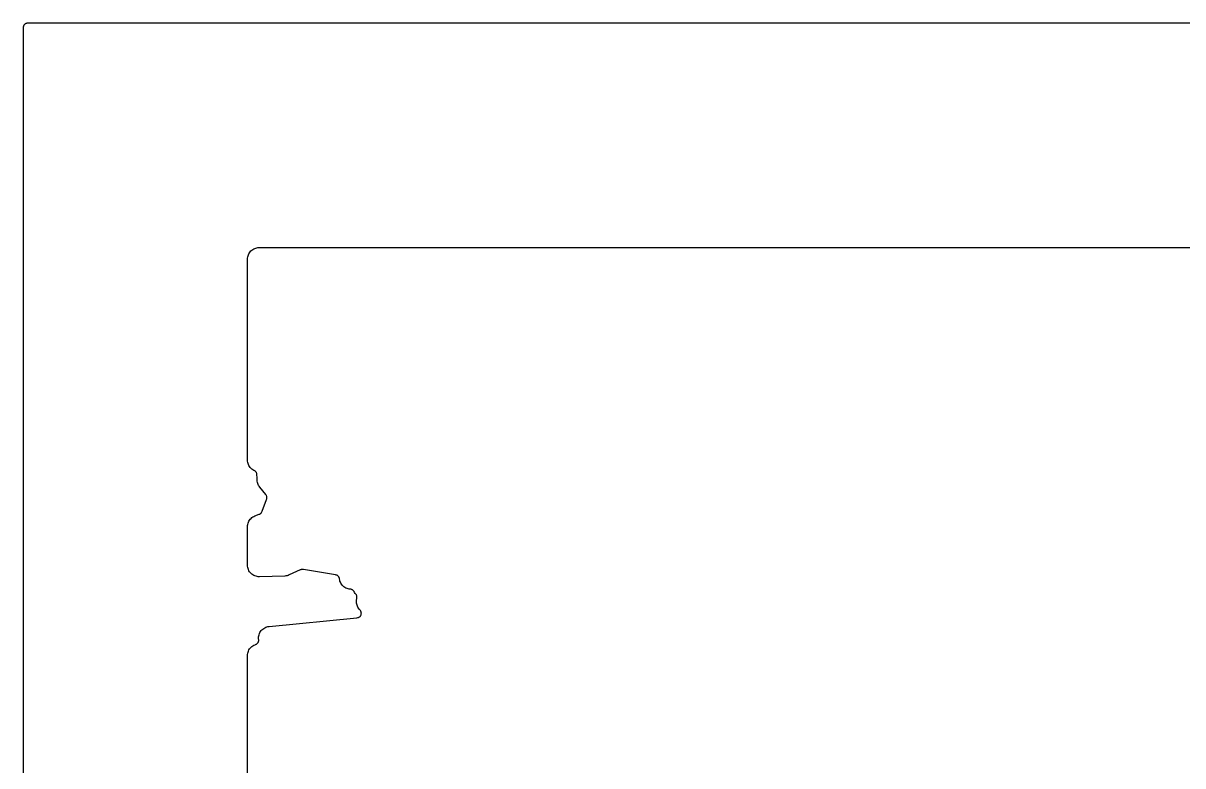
# Model space of a CAD drawing. Header units: metres. Extents: x 0 to 400, y 0 to 202.
# Drawn here: x -0.3 to 64.4, y 161.1 to 202.5 of the extents above; entities that cross this region are included whole.
import ezdxf

# ---------------------------------------------------------------- set-up
doc = ezdxf.new("R2010")
doc.units = ezdxf.units.M

msp = doc.modelspace()

# ---------------------------------------------------------------- linework, layer by layer
for points in [[(399.985, 202.4526), (0.015, 202.4526), (-0.026, 202.4506), (-0.047, 202.4476), (-0.069, 202.4416), (-0.097, 202.4316), (-0.119, 202.4216), (-0.14, 202.4086), (-0.158, 202.3956), (-0.177, 202.3776), (-0.195, 202.3586), (-0.208, 202.3406), (-0.221, 202.3196), (-0.231, 202.2976), (-0.241, 202.2696), (-0.247, 202.2476), (-0.25, 202.2266), (-0.252, 202.1856), (-0.252, 0.0146)], [(12.252, 158.7946), (12.252, 167.2036), (12.255, 167.2686), (12.265, 167.3336), (12.282, 167.3966), (12.304, 167.4586), (12.333, 167.5176), (12.367, 167.5726), (12.407, 167.6246), (12.452, 167.6716), (12.502, 167.7146), (12.555, 167.7526), (12.612, 167.7846), (12.672, 167.8106), (12.704, 167.8226), (12.736, 167.8366), (12.759, 167.8496), (12.78, 167.8636), (12.798, 167.8786), (12.814, 167.8956), (12.827, 167.9126), (12.842, 167.9346), (12.853, 167.9566), (12.862, 167.9796), (12.869, 168.0036), (12.874, 168.0256), (12.876, 168.0526), (12.876, 168.0756), (12.872, 168.1156), (12.868, 168.1796), (12.871, 168.2436), (12.88, 168.3066), (12.895, 168.3686), (12.916, 168.4296), (12.943, 168.4876), (12.976, 168.5426), (13.013, 168.5936), (13.056, 168.6416), (13.103, 168.6846), (13.155, 168.7226), (13.209, 168.7556), (13.267, 168.7826), (13.327, 168.8046), (13.389, 168.8196), (13.453, 168.8296), (18.352, 169.3116), (18.396, 169.3186), (18.421, 169.3246), (18.443, 169.3326), (18.465, 169.3436), (18.485, 169.3556), (18.507, 169.3726), (18.525, 169.3886), (18.542, 169.4076), (18.557, 169.4276), (18.568, 169.4476), (18.579, 169.4716), (18.587, 169.4946), (18.593, 169.5206), (18.596, 169.5466), (18.597, 169.5706), (18.596, 169.5946), (18.592, 169.6166), (18.585, 169.6416), (18.575, 169.6676), (18.565, 169.6886), (18.551, 169.7096), (18.537, 169.7276), (18.516, 169.7496), (18.475, 169.7956), (18.438, 169.8456), (18.407, 169.8986), (18.38, 169.9546), (18.359, 170.0126), (18.344, 170.0726), (18.335, 170.1336), (18.331, 170.1956), (18.333, 170.2576), (18.348, 170.4306), (18.349, 170.4676), (18.347, 170.4946), (18.344, 170.5196), (18.338, 170.5406), (18.33, 170.5626), (18.319, 170.5856), (18.306, 170.6066), (18.293, 170.6236), (18.292, 170.6246), (18.254, 170.6706), (18.22, 170.7206), (18.19, 170.7726), (18.19, 170.7736), (18.176, 170.7956), (18.161, 170.8156), (18.144, 170.8336), (18.128, 170.8486), (18.109, 170.8616), (18.09, 170.8736), (18.067, 170.8846), (18.043, 170.8926), (18.019, 170.8986), (17.996, 170.9026), (17.99, 170.9026), (17.925, 170.9096), (17.861, 170.9226), (17.799, 170.9416), (17.739, 170.9676), (17.682, 170.9996), (17.628, 171.0366), (17.578, 171.0796), (17.533, 171.1266), (17.493, 171.1776), (17.458, 171.2336), (17.429, 171.2916), (17.407, 171.3526), (17.39, 171.4156), (17.38, 171.4806), (17.379, 171.4836), (17.374, 171.5116), (17.368, 171.5336), (17.357, 171.5606), (17.346, 171.5806), (17.334, 171.5996), (17.318, 171.6196), (17.302, 171.6356), (17.282, 171.6526), (17.262, 171.6666), (17.242, 171.6776), (17.216, 171.6886), (17.195, 171.6956), (17.157, 171.7036), (15.365, 171.9976), (15.324, 172.0026), (15.302, 172.0026), (15.277, 172.0006), (15.25, 171.9956), (15.227, 171.9896), (15.19, 171.9746), (14.575, 171.6966), (14.515, 171.6736), (14.454, 171.6566), (14.391, 171.6446), (14.327, 171.6396), (12.919, 171.5986), (12.854, 171.6006), (12.79, 171.6076), (12.727, 171.6226), (12.665, 171.6426), (12.606, 171.6696), (12.55, 171.7016), (12.497, 171.7386), (12.449, 171.7816), (12.404, 171.8296), (12.365, 171.8806), (12.331, 171.9356), (12.303, 171.9946), (12.281, 172.0556), (12.265, 172.1176), (12.255, 172.1816), (12.252, 172.2466), (12.252, 174.3856), (12.255, 174.4506), (12.265, 174.5146), (12.281, 174.5786), (12.304, 174.6396), (12.332, 174.6976), (12.366, 174.7536), (12.406, 174.8046), (12.451, 174.8526), (12.5, 174.8956), (12.553, 174.9326), (12.61, 174.9646), (12.669, 174.9916), (12.902, 175.0796), (12.94, 175.0956), (12.957, 175.1056), (12.973, 175.1166), (12.993, 175.1326), (13.013, 175.1526), (13.027, 175.1696), (13.039, 175.1876), (13.05, 175.2086), (13.067, 175.2466), (13.312, 175.9026), (13.324, 175.9376), (13.328, 175.9586), (13.331, 175.9856), (13.332, 176.0096), (13.331, 176.0326), (13.327, 176.0546), (13.321, 176.0756), (13.312, 176.1026), (13.302, 176.1236), (13.29, 176.1426), (13.267, 176.1746), (12.932, 176.5896), (12.897, 176.6386), (12.866, 176.6896), (12.84, 176.7446), (12.819, 176.8006), (12.804, 176.8586), (12.794, 176.9176), (12.789, 176.9776), (12.79, 177.0376), (12.792, 177.0696), (12.791, 177.1116), (12.776, 177.2936), (12.771, 177.3326), (12.765, 177.3576), (12.758, 177.3816), (12.748, 177.4026), (12.737, 177.4216), (12.724, 177.4406), (12.704, 177.4636), (12.687, 177.4806), (12.67, 177.4936), (12.651, 177.5056), (12.61, 177.5256), (12.553, 177.5576), (12.5, 177.5956), (12.451, 177.6386), (12.406, 177.6856), (12.367, 177.7376), (12.332, 177.7926), (12.304, 177.8516), (12.281, 177.9126), (12.265, 177.9756), (12.255, 178.0406), (12.252, 178.1056), (12.252, 189.3006), (12.255, 189.3646), (12.264, 189.4266), (12.28, 189.4886), (12.301, 189.5486), (12.329, 189.6056), (12.361, 189.6606), (12.399, 189.7116), (12.442, 189.7586), (12.489, 189.8016), (12.54, 189.8396), (12.595, 189.8716), (12.652, 189.8996), (12.712, 189.9206), (12.774, 189.9366), (12.836, 189.9456), (12.9, 189.9486), (128.175, 189.9486)]]:
    msp.add_lwpolyline(points)

doc.saveas('drawing.dxf')
